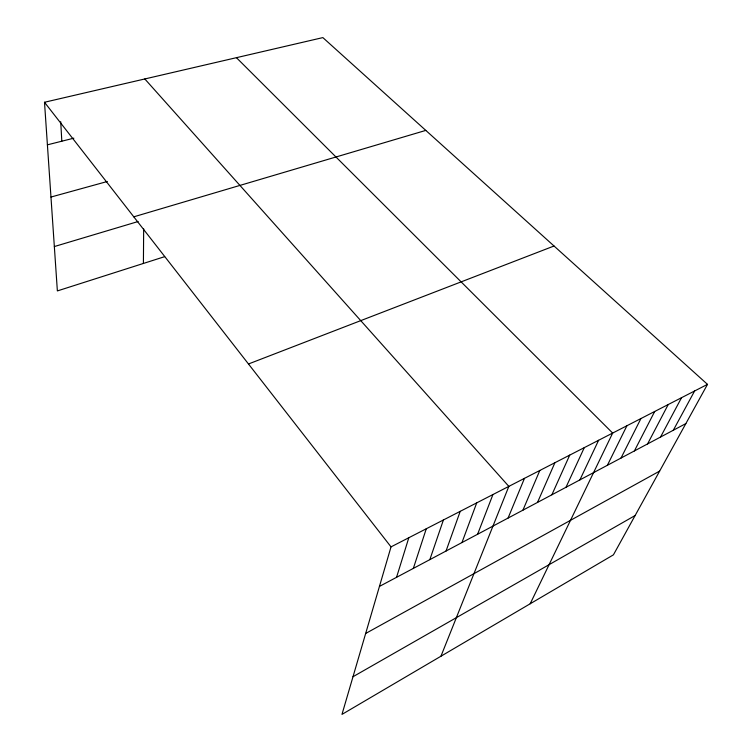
<?xml version="1.0" encoding="UTF-8"?>
<svg xmlns="http://www.w3.org/2000/svg" width="752" height="752" viewBox="0 0 752 752"><rect width="100%" height="100%" fill="white"/><g stroke="black" fill="none" stroke-linecap="round" stroke-linejoin="round"><path stroke-width="1.13" d="M143.406 263.444L143.67 228.824M707.5 384.366L391.021 546.873L341.972 714.4L613.425 554.844L707.5 384.366L322.862 37.6L44.5 102.263L57.368 290.921L164.65 256.667M396.548 577.32L408.815 537.736M413.346 568.399L426.271 528.778M429.834 559.638L443.407 519.98M446.039 551.028L460.215 511.351M461.954 542.568L476.721 502.872M477.595 534.258L492.927 494.553M440.945 656.223L508.841 486.375L144.816 78.96M508.07 518.062L524.464 478.357M522.922 510.176L539.814 470.47M537.52 502.411L554.901 462.724M551.874 494.788L569.715 455.12M565.993 487.287L584.285 447.637M579.886 479.908L598.601 440.287M530.198 603.762L612.673 433.067L236.429 57.678M607.39 465.291L626.924 425.745M621.011 458.053L640.93 418.554M634.397 450.937L654.691 411.485M647.575 443.934L668.227 404.529M660.538 437.044L681.538 397.695M673.303 430.266L694.622 390.974M352.998 676.725L635.13 515.515M365.669 633.475L659.645 471.09M379.45 586.41L685.852 423.592M248.48 363.977L554.036 246.007M54.341 246.553L138.133 221.52M133.79 216.83L425.801 130.406M50.967 197.043L107.357 181.486M47.404 144.835L73.856 138.171M44.5 102.263L391.021 546.873M60.715 121.721L61.814 141.207"/></g></svg>
